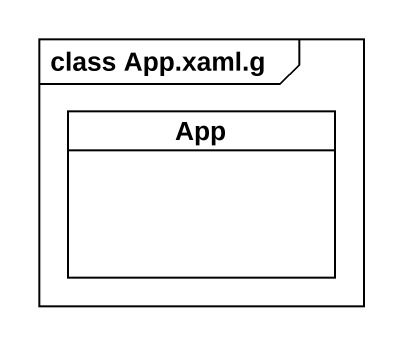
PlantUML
@startuml
mainframe class App.xaml.g
hide circle
hide empty members
class App
@enduml
